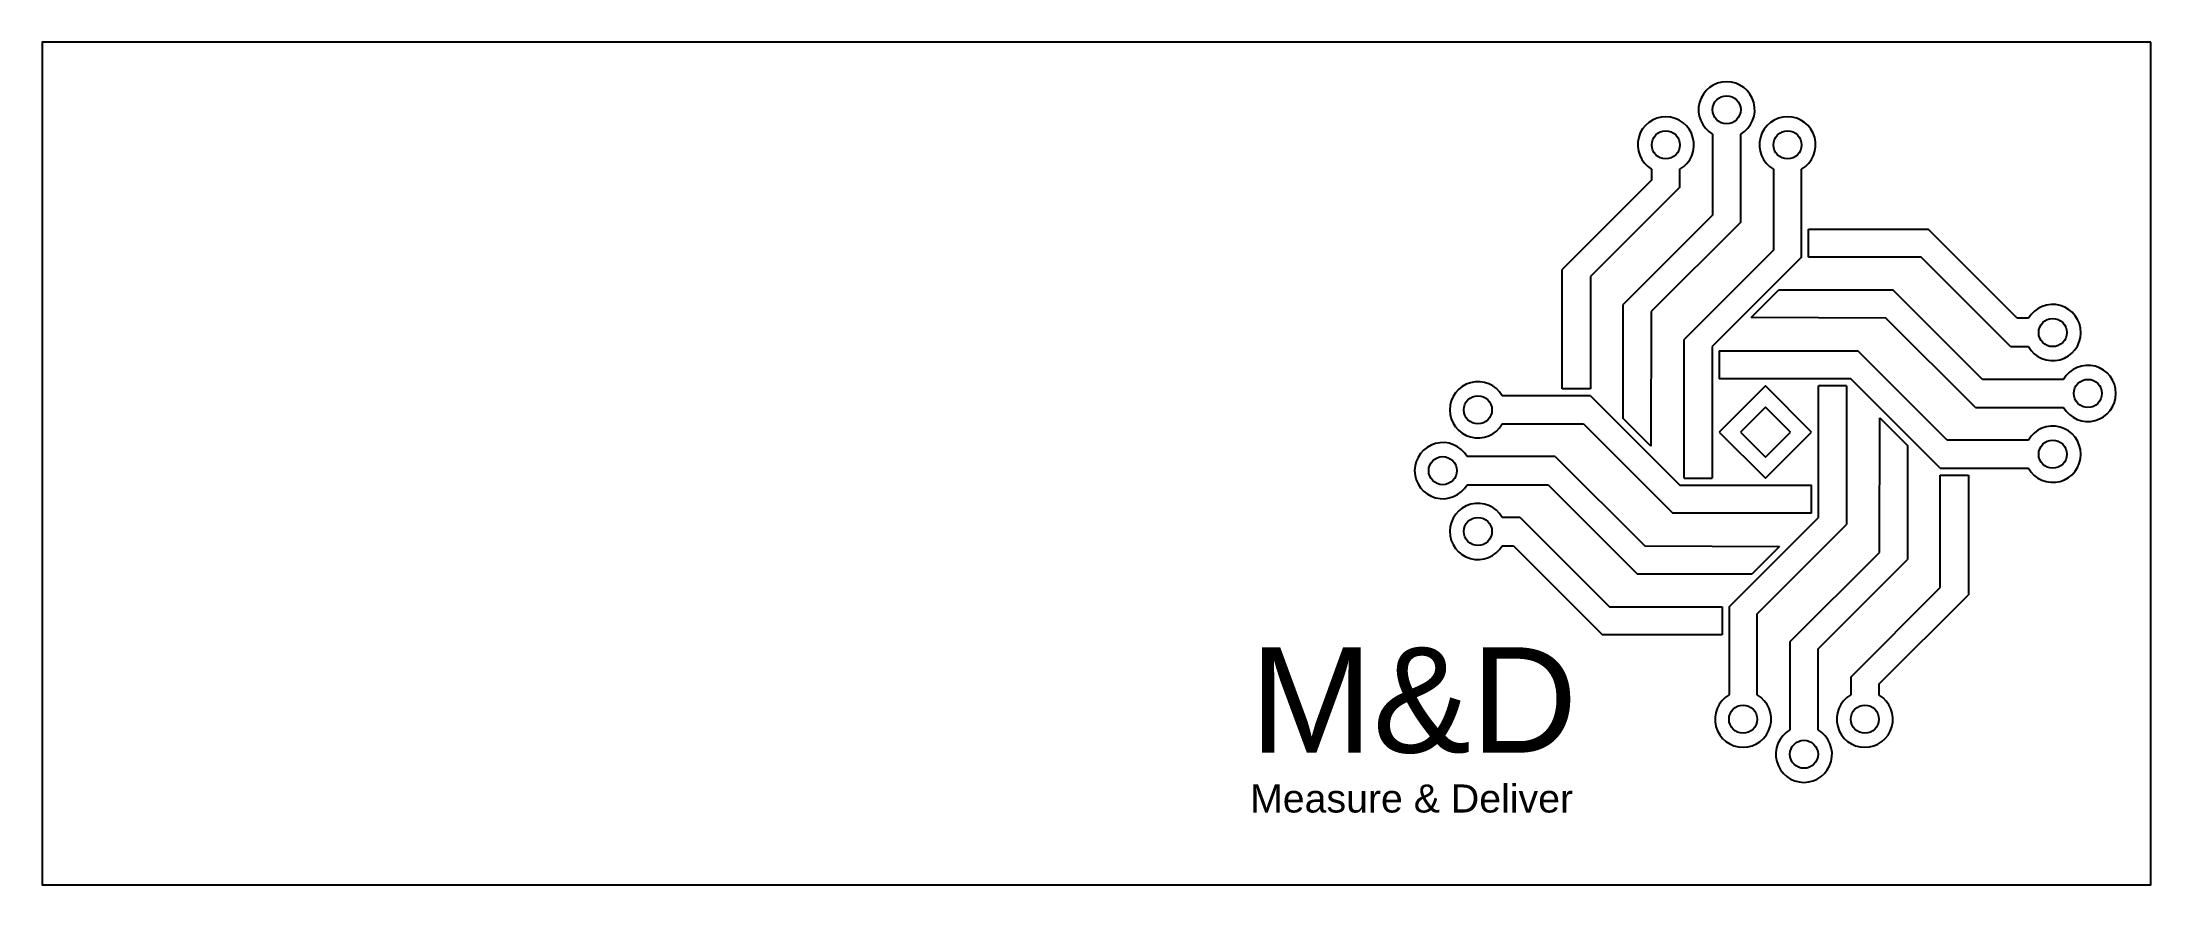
# Model space of a CAD drawing. Header units: millimetres. Extents: x 32227.6 to 32302.6, y 20880.7 to 20910.7.
import ezdxf

# ---------------------------------------------------------------- set-up
doc = ezdxf.new("R2010")
doc.units = ezdxf.units.MM
doc.styles.get("Standard").update_dxf_attribs({"font": 'arial.ttf'})

msp = doc.modelspace()

# ---------------------------------------------------------------- linework, layer by layer
for p, q in [((32284.868, 20905.826), (32281.697, 20902.655)), ((32285.879, 20905.587), (32282.697, 20902.405)), ((32287.044, 20904.587), (32283.862, 20901.405)), ((32288.044, 20904.337), (32284.862, 20901.155)), ((32290.46, 20903.087), (32290.46, 20904.087)), ((32290.46, 20904.087), (32294.71, 20904.087)), ((32297.88, 20900.917), (32294.71, 20904.087)), ((32289.21, 20903.337), (32286.028, 20900.155)), ((32281.697, 20898.405), (32281.697, 20902.655)), ((32290.21, 20903.087), (32287.028, 20899.905)), ((32294.46, 20903.087), (32290.46, 20903.087)), ((32297.642, 20899.905), (32294.46, 20903.087)), ((32282.697, 20902.405), (32282.697, 20898.405)), ((32288.413, 20900.937), (32289.398, 20901.922)), ((32289.398, 20901.922), (32293.46, 20901.922)), ((32296.642, 20898.74), (32293.46, 20901.922)), ((32283.862, 20897.344), (32283.862, 20901.405)), ((32284.862, 20901.155), (32284.847, 20896.359)), ((32293.21, 20900.922), (32288.413, 20900.937)), ((32296.392, 20897.74), (32293.21, 20900.922)), ((32286.028, 20895.226), (32286.028, 20900.155)), ((32287.028, 20899.905), (32287.028, 20895.226)), ((32287.281, 20899.757), (32287.278, 20898.757)), ((32287.281, 20899.757), (32292.21, 20899.757)), ((32295.392, 20896.575), (32292.21, 20899.757)), ((32291.96, 20898.757), (32287.281, 20898.757)), ((32295.142, 20895.575), (32291.96, 20898.757)), ((32282.697, 20898.405), (32281.697, 20898.405)), ((32282.697, 20898.155), (32285.879, 20894.973)), ((32288.921, 20898.504), (32287.281, 20896.865)), ((32290.561, 20896.865), (32288.921, 20898.504)), ((32291.811, 20898.504), (32290.811, 20898.507)), ((32290.811, 20893.825), (32290.811, 20898.504)), ((32291.811, 20898.504), (32291.811, 20893.575)), ((32284.847, 20896.359), (32283.862, 20897.344)), ((32288.921, 20897.754), (32288.031, 20896.865)), ((32289.811, 20896.865), (32288.921, 20897.754)), ((32292.976, 20892.575), (32292.992, 20897.371)), ((32292.992, 20897.371), (32293.976, 20896.387)), ((32282.447, 20897.155), (32285.629, 20893.973)), ((32287.281, 20896.865), (32288.921, 20895.226)), ((32288.031, 20896.865), (32288.921, 20895.976)), ((32288.921, 20895.226), (32290.561, 20896.865)), ((32288.921, 20895.976), (32289.811, 20896.865)), ((32281.447, 20895.99), (32284.629, 20892.808)), ((32293.976, 20896.387), (32293.976, 20892.325)), ((32286.028, 20895.226), (32287.028, 20895.223)), ((32295.142, 20891.325), (32295.142, 20895.325)), ((32295.142, 20895.325), (32296.142, 20895.325)), ((32296.142, 20895.325), (32296.142, 20891.075)), ((32281.197, 20894.99), (32284.379, 20891.808)), ((32285.879, 20894.973), (32290.558, 20894.973)), ((32290.558, 20893.973), (32290.561, 20894.973)), ((32280.197, 20893.825), (32283.379, 20890.643)), ((32290.558, 20893.973), (32285.629, 20893.973)), ((32287.629, 20890.643), (32290.811, 20893.825)), ((32288.629, 20890.393), (32291.811, 20893.575)), ((32279.959, 20892.814), (32283.129, 20889.643)), ((32284.629, 20892.808), (32289.426, 20892.793)), ((32289.426, 20892.793), (32288.441, 20891.808)), ((32289.794, 20889.393), (32292.976, 20892.575)), ((32290.794, 20889.143), (32293.976, 20892.325)), ((32288.441, 20891.808), (32284.379, 20891.808)), ((32291.96, 20888.143), (32295.142, 20891.325)), ((32283.379, 20890.643), (32287.379, 20890.643)), ((32287.379, 20890.643), (32287.379, 20889.643)), ((32292.971, 20887.905), (32296.142, 20891.075)), ((32287.379, 20889.643), (32283.129, 20889.643))]:
    msp.add_line(p, q)
msp.add_lwpolyline([(32302.631, 20910.745), (32227.631, 20910.745), (32227.631, 20880.745), (32302.631, 20880.745)], close=True)
for points in [[(32284.879, 20907.087), (32284.868, 20907.087)], [(32287.044, 20907.471), (32287.044, 20904.587)], [(32288.044, 20904.337), (32288.044, 20907.471)], [(32284.868, 20906.228), (32284.868, 20905.826)], [(32285.879, 20905.587), (32285.879, 20906.221)], [(32289.21, 20906.221), (32289.21, 20903.337)], [(32290.21, 20903.087), (32290.21, 20906.221)], [(32298.282, 20900.917), (32297.88, 20900.917)], [(32299.142, 20900.905), (32299.142, 20900.917)], [(32297.642, 20899.905), (32298.275, 20899.905)], [(32282.697, 20898.155), (32279.563, 20898.155)], [(32299.525, 20898.74), (32296.642, 20898.74)], [(32296.392, 20897.74), (32299.525, 20897.74)], [(32279.563, 20897.155), (32282.447, 20897.155)], [(32298.275, 20896.575), (32295.392, 20896.575)], [(32281.447, 20895.99), (32278.313, 20895.99)], [(32295.142, 20895.575), (32298.275, 20895.575)], [(32278.313, 20894.99), (32281.197, 20894.99)], [(32280.197, 20893.825), (32279.563, 20893.825)], [(32278.697, 20892.825), (32278.697, 20892.814)], [(32279.557, 20892.814), (32279.959, 20892.814)], [(32287.629, 20890.643), (32287.629, 20887.509)], [(32288.629, 20887.509), (32288.629, 20890.393)], [(32289.794, 20889.393), (32289.794, 20886.259)], [(32290.794, 20886.259), (32290.794, 20889.143)], [(32291.96, 20888.143), (32291.96, 20887.509)], [(32292.971, 20887.502), (32292.971, 20887.905)], [(32292.96, 20886.643), (32292.971, 20886.643)]]:
    msp.add_lwpolyline(points)
for centre in [(32287.544, 20908.337), (32285.379, 20907.087), (32289.71, 20907.087), (32299.142, 20900.405), (32278.697, 20897.655), (32300.392, 20898.24), (32299.142, 20896.075), (32277.447, 20895.49), (32278.697, 20893.325), (32288.129, 20886.643), (32292.46, 20886.643), (32290.294, 20885.393)]:
    msp.add_circle(centre, 0.5)
for centre, start, end in [((32287.544, 20908.337), 300, 240), ((32285.379, 20907.087), 300, 239.23926), ((32289.71, 20907.087), 300, 240), ((32299.142, 20900.405), 210, 149.23926), ((32300.392, 20898.24), 210, 150), ((32278.697, 20897.655), 30, 330), ((32299.142, 20896.075), 210, 150), ((32277.447, 20895.49), 30, 330), ((32278.697, 20893.325), 30, 329.23926), ((32288.129, 20886.643), 120, 60), ((32292.46, 20886.643), 120, 59.23926), ((32290.294, 20885.393), 120, 60)]:
    msp.add_arc(centre, 1, start, end)

# ---------------------------------------------------------------- texts
at = {"attachment_point": 1}
for s, width, insert, char_height in [('{\\fSwis721 BdOul BT|b0|i0|c0|p82;M&D}', 9.67045, (32270.593, 20889.203), 3.75), ('{\\fSwis721 BdOul BT|b0|i0|c0|p82;Measure & Deliver}', 34.51551, (32270.593, 20884.32), 1)]:
    msp.add_mtext_dynamic_manual_height_columns(s, width=width, gutter_width=6.25, heights=[0], dxfattribs=dict(at, insert=insert, char_height=char_height))

doc.saveas('drawing.dxf')
